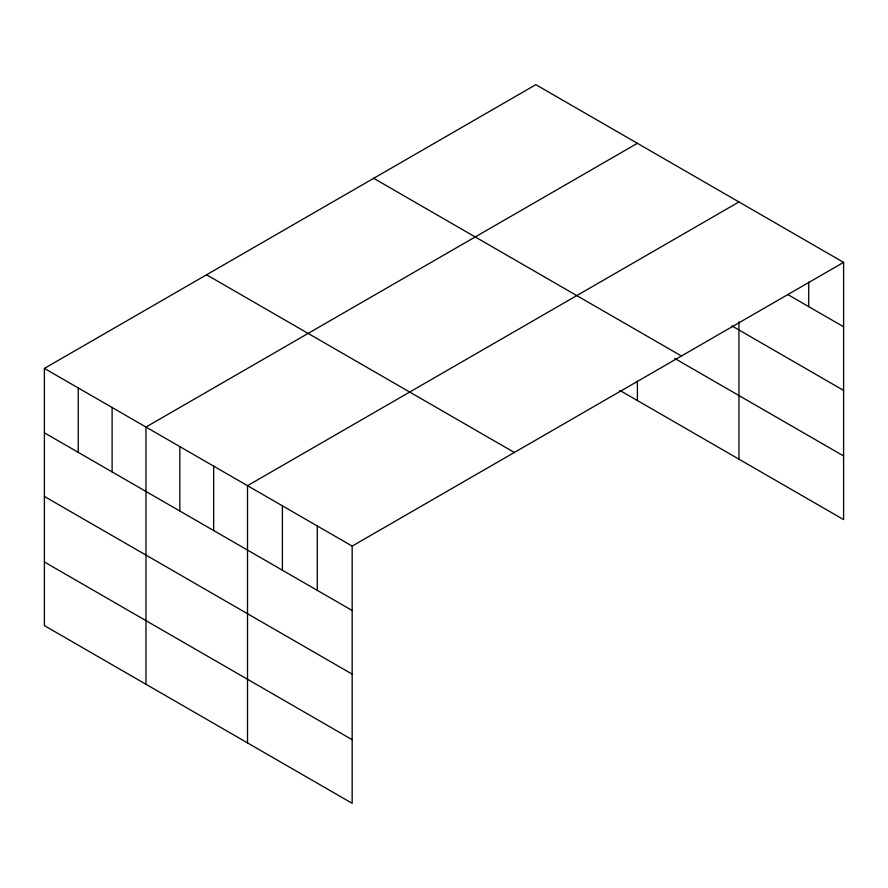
<?xml version="1.0" encoding="UTF-8"?>
<svg xmlns="http://www.w3.org/2000/svg" width="888" height="888" viewBox="0 0 888 888"><rect width="100%" height="100%" fill="white"/><g stroke="black" fill="none" stroke-linecap="round" stroke-linejoin="round"><path stroke-width="1.33" d="M44.4 368.409L352.159 546.098L352.159 803.318L44.4 625.629L44.4 368.409L535.841 84.682L843.6 262.371L843.6 519.591L619.891 390.431M637.395 143.312L145.965 427.05L145.965 684.271M738.96 201.953L247.519 485.681L247.519 742.901M352.159 546.098L843.6 262.371M787.789 294.55L843.6 326.773M731.956 325.94L843.6 390.398M373.659 178.31L681.429 355.999M674.758 358.475L843.6 455.955M206.571 274.781L514.341 452.469M44.4 432.822L352.159 610.5M44.4 496.448L352.159 674.136M44.4 562.004L352.159 739.693M808.724 281.973L808.724 306.638M738.96 321.689L738.96 459.174M637.395 381.174L637.395 400.544M317.282 525.962L317.282 590.365M282.406 505.816L282.406 570.229M213.664 466.133L213.664 530.547M179.82 446.597L179.82 511M112.11 407.503L112.11 471.905M78.255 387.956L78.255 452.358"/></g></svg>
